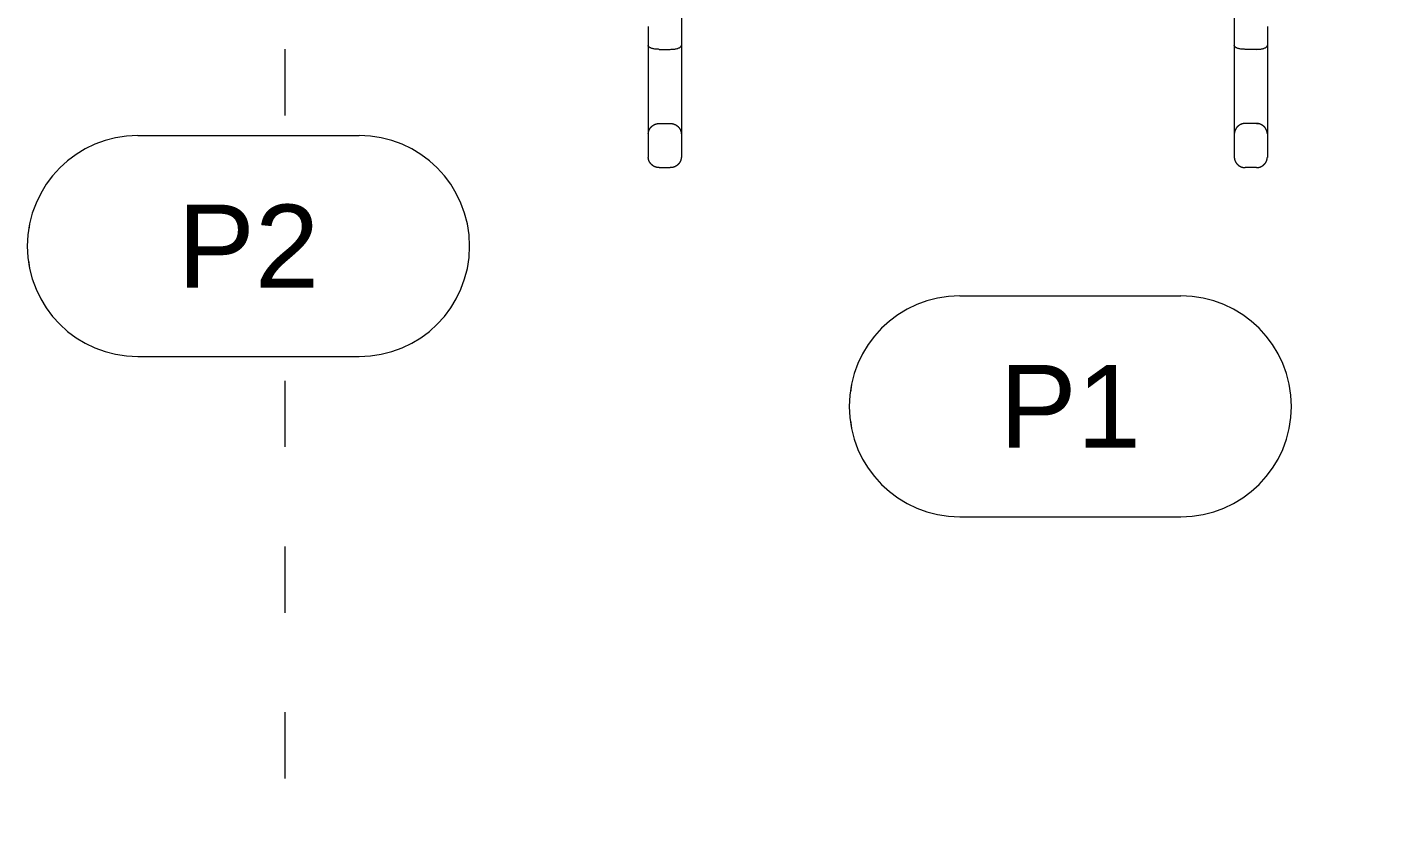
# Model space of a CAD drawing. Header units: millimetres. Extents: x 29001 to 40804, y -8833 to -5892.
# Drawn here: x 29485.8 to 29609.3, y -7893.8 to -7820.3 of the extents above; entities that cross this region are included whole.
import ezdxf
from ezdxf.enums import TextEntityAlignment as Align

# ---------------------------------------------------------------- set-up
doc = ezdxf.new("R2010")
doc.units = ezdxf.units.MM
doc.linetypes.add('ACAD_ISO03W100', pattern=[30, 12, -18])
doc.layers.get('0').update_dxf_attribs({"lineweight": 0})
for name, color, linetype, lineweight in [('wipeout', 254, 'Continuous', 0), ('xxx_Auto_Kaplama_Mermer Tarama', 45, 'Continuous', 0), ('xxx_Auto_Tefris_Tefris', 32, 'Continuous', 0), ('xxx_Auto_Yardimci_Isaret Genel', 51, 'Continuous', 0)]:
    doc.layers.add(name, color=color, linetype=linetype, lineweight=lineweight)
doc.styles.add('AUTOBAN', font='')
doc.styles.get('AUTOBAN').set_extended_font_data('Helvetica Normal Tr')

# ---------------------------------------------------------------- blocks, each defined once
blk = doc.blocks.new('TÜM LAYOOUT')
at = {"color": 240, "linetype": 'ACAD_ISO03W100', "lineweight": 0, "ltscale": 0.5, "true_color": 0xed1f24}
blk.add_lwpolyline([(364.2645170610049, -1836.449350249481), (364.2645170610049, -203.4510591060243), (888.7645140003297, -203.4510591060243)], dxfattribs=at)
blk = doc.blocks.new('xxx')
blk.add_wipeout([(-0.0038563226307764954, 0.08873120976568316), (-50.0000000000009, -2.9103830456733704e-11), (-50.00000000000818, 9.55513721065654), (-50.292762041409325, 9.139011421088071), (-50.83631307067571, 8.85902531686952), (-52.00000000000818, 8.848731940172001), (-52.67401403015992, 9.107214663308696), (-53.00000000000454, 9.755073906671896), (-52.991116387268455, 85.09641174248463), (-52.673100798657295, 85.7429005304366), (-51.50000000006276, 86.00285039969822), (-51.0000000000664, 86.00285039969822), (-50.29297322356161, 85.71052678196429), (-50.000000000059124, 85.00313718945472), (-49.90257671254312, 64.43126519254292), (-0.00784953983111622, 64.35234418897016), (-5.548456538702047e-11, 85.00313718947655), (0.29297322343608717, 85.71052678198612), (1.4999999999408773, 86.00285039973096), (2.673100798531772, 85.74290053046934), (2.67310079853541, 85.7429005304657), (2.999999999991818, 10.506697299984808), (2.674014030143557, 9.1072146633378), (1.9999999999918185, 8.845515776578395), (0.9999999999990944, 8.845515776578395), (5.777669688718617e-06, 9.847060783216875)]).dxf.layer = 'wipeout'
at = {"layer": 'xxx_Auto_Tefris_Tefris', "lineweight": 0}
for p, q in [((-52.00000000005821, 86.00285039969458), (-51.00000000006548, 86.00285039969458)), ((1.999999999941792, 86.00285039973096), (0.9999999999345164, 86.00285039973096)), ((-53.00000000005821, 82.0028503996873), (-53.00000000005821, 85.09641174247372)), ((-50.00000000005821, 84.38643533670984), (-50.00000000006548, 85.00285039976006)), ((-50.00000000005821, 84.19978380899556), (-50.00000000005093, 84.38643533241702)), ((-50.00000000006548, 84.0028503996873), (-50.00000000005821, 84.19978380914108)), ((-5.820766091346741e-11, 84.38643533674622), (-6.548361852765083e-11, 85.00285039978917)), ((-5.820766091346741e-11, 84.19978380903194), (-5.093170329928398e-11, 84.3864353324534)), ((-5.820766091346741e-11, 84.00285039973096), (-5.820766091346741e-11, 84.19978380917746)), ((2.999999999934516, 82.00285039973096), (2.999999999941792, 85.09641174251738)), ((-50.00000000005093, 83.8059169902408), (-50.00000000006548, 84.0028503996873)), ((-50.00000000005821, 83.61926546696486), (-50.00000000005093, 83.80591699038632)), ((-50.00000000005821, 83.00285039969458), (-50.00000000005821, 83.61926546267932)), ((-50.00000000005093, 74.9506425582149), (-50.00000000006548, 82.90784653966693)), ((-5.820766091346741e-11, 83.80591699027718), (-5.820766091346741e-11, 84.00285039973096)), ((-5.820766091346741e-11, 83.61926546700124), (-5.093170329928398e-11, 83.8059169904227)), ((-5.820766091346741e-11, 83.00285039973096), (-5.820766091346741e-11, 83.61926546270843)), ((-5.093170329928398e-11, 74.95064255825127), (-5.820766091346741e-11, 82.90784653970331)), ((-53.00000000005093, 75.29267719846393), (-53.00000000005821, 81.99445867279428)), ((-52.00000000005821, 82.00285039970186), (-51.00000000005821, 82.00285039970186)), ((-52.00000000005821, 82.00285039970186), (-51.00000000005821, 82.00285039970186)), ((1.999999999941792, 82.00285039973096), (0.9999999999417923, 82.00285039973096)), ((1.999999999941792, 82.00285039973096), (0.9999999999417923, 82.00285039973096)), ((2.999999999949068, 75.29267719850031), (2.999999999941792, 81.99445867283066)), ((-53.00000000005093, 73.2141687663825), (-53.00000000005093, 75.29251542394923)), ((-52.00000000005093, 75.29267719846393), (-51.00000000005821, 75.29267719846393)), ((-50.00000000004366, 60.48269443806203), (-50.00000000005093, 74.9506425582149)), ((-4.365574568510056e-11, 60.48269443809841), (-5.093170329928398e-11, 74.95064255825127)), ((1.999999999949068, 75.29267719850031), (0.9999999999490683, 75.29267719850759)), ((2.999999999949068, 73.21416876642616), (2.999999999949068, 75.2925154239856))]:
    blk.add_line(p, q, dxfattribs=at)
for centre, radius, start, end in [((-52.00000000006548, 83.00285039970186), 1.000000000010322, 259.5158770194632, 270.0000000004169), ((1.999999999949068, 83.00285039973096), 1.000000000004572, 269.9999999995831, 280.4841229805367)]:
    blk.add_arc(centre, radius, start, end, dxfattribs=at)
for points, weights, knots in [([(-52.00000000006548, 86.003423979113), (-52.19074731245928, 86.0034234613704), (-52.36809470960725, 85.93319214418443), (-52.56066948047373, 85.85692940471199), (-52.70710678123578, 85.7104467615718), (-52.85355935316329, 85.56394884363544), (-52.92978830112406, 85.3713374647632), (-52.98270971808961, 85.23883958883381), (-52.99111638726754, 85.096411742481)], [1, 0.9822808755144997, 1, 0.979214849470797, 1, 0.9792242644061876, 1, 0.9871439157579914, 1], [0, 0, 0, 0.376964006034986, 0.376964006034986, 0.7854391047036913, 0.7854391047036913, 1.193959432640638, 1.193959432640638, 1.476855742426671, 1.476855742426671, 1.476855742426671]), ([(-50.00000000005821, 85.00313718945836), (-50.00309819407266, 85.19334083114518), (-50.07021169899235, 85.3713374647632), (-50.1464406469604, 85.56394884363544), (-50.29289321888064, 85.71044676156453), (-50.4393305196354, 85.85692940473382), (-50.63190529049461, 85.93319214419171), (-50.80925268765714, 86.00342346136313), (-51.00000000006548, 86.003423979113)], [1, 0.9852205703145346, 1, 0.9792242644063381, 1, 0.9792148494709468, 1, 0.9822808755145485, 1], [0, 0, 0, 0.3766923987142272, 0.3766923987142272, 0.7852127266510827, 0.7852127266510827, 1.19368782531984, 1.19368782531984, 1.570651831354827, 1.570651831354827, 1.570651831354827]), ([(-5.820766091346741e-11, 85.00313718948019), (0.003098193956247997, 85.19334083118156), (0.0702116988832131, 85.37133746481413), (0.1464406468512607, 85.56394884367182), (0.2928932187642204, 85.71044676159363), (0.4393305195189896, 85.85692940476292), (0.6319052903854754, 85.93319214422081), (0.8092526875334443, 86.00342346140678), (0.9999999999417923, 86.0034239791421)], [1, 0.9852205703145346, 1, 0.9792242644063381, 1, 0.9792148494709468, 1, 0.9822808755145485, 1], [0, 0, 0, 0.3766923987142272, 0.3766923987142272, 0.7852127266510827, 0.7852127266510827, 1.19368782531984, 1.19368782531984, 1.570651831354827, 1.570651831354827, 1.570651831354827]), ([(1.999999999941792, 86.0034239791421), (2.190747312364692, 86.0034234613995), (2.368094709512661, 85.93319214422081), (2.560669480357319, 85.85692940475565), (2.70710678112664, 85.71044676159363), (2.8535593530396, 85.56394884367182), (2.929788301007648, 85.37133746481413), (2.982709717965918, 85.23883958885563), (2.991116387151123, 85.09641174251738)], [1, 0.9822808755144997, 1, 0.979214849470797, 1, 0.9792242644061876, 1, 0.9871439157579914, 1], [0, 0, 0, 0.376964006034986, 0.376964006034986, 0.7854391047036913, 0.7854391047036913, 1.193959432640638, 1.193959432640638, 1.476855742426671, 1.476855742426671, 1.476855742426671]), ([(-52.99105787555163, 82.9087108597596), (-52.98261058630305, 82.76658200033125), (-52.92978830112406, 82.63436333461141), (-52.85355935314874, 82.44175195574644), (-52.70710678124306, 82.29525403784646), (-52.56066948048101, 82.14877139465534), (-52.3680947096218, 82.07250865520473), (-52.190747312452, 82.00227733801148), (-52.00000000005821, 82.00227682028344)], [1, 0.9871700933550178, 1, 0.9792242644059944, 1, 0.9792148494707315, 1, 0.9822808755145506, 1], [0, 0, 0, 0.2823142881303127, 0.2823142881303127, 0.6908346160676748, 0.6908346160676748, 1.099309714736582, 1.099309714736582, 1.476273720771606, 1.476273720771606, 1.476273720771606]), ([(-51.00000000006548, 82.00227682029072), (-50.80925268764986, 82.00227733801876), (-50.63190529049461, 82.07250865520473), (-50.43933051964177, 82.14877139465534), (-50.29289321888064, 82.29525403783191), (-50.14644064695312, 82.44175195576099), (-50.07021169898508, 82.63436333461141), (-50.00309819407994, 82.8123599682367), (-50.00000000005093, 83.00256360994535)], [1, 0.9822808755144546, 1, 0.9792148494707895, 1, 0.9792242644062213, 1, 0.9852205703143819, 1], [0, 0, 0, 0.3769640060350233, 0.3769640060350233, 0.7854391047039204, 0.7854391047039204, 1.193959432641288, 1.193959432641288, 1.570651831356011, 1.570651831356011, 1.570651831356011]), ([(0.9999999999417923, 82.00227682031982), (0.8092526875407202, 82.00227733805514), (0.6319052903709235, 82.07250865522656), (0.4393305195189896, 82.14877139470627), (0.2928932187642204, 82.29525403786829), (0.1464406468367088, 82.44175195578282), (0.07021169887593715, 82.63436333466962), (0.003098193956247997, 82.81235996825853), (-5.820766091346741e-11, 83.00256360997446)], [1, 0.9822808755144546, 1, 0.9792148494707895, 1, 0.9792242644062213, 1, 0.9852205703143819, 1], [0, 0, 0, 0.3769640060350233, 0.3769640060350233, 0.7854391047039204, 0.7854391047039204, 1.193959432641288, 1.193959432641288, 1.570651831356011, 1.570651831356011, 1.570651831356011]), ([(2.991057875442493, 82.90871085979597), (2.982610586193914, 82.76658200037491), (2.929788301000372, 82.63436333464051), (2.8535593530396, 82.44175195578282), (2.70710678112664, 82.29525403786829), (2.560669480357319, 82.148771394699), (2.368094709498109, 82.07250865523383), (2.190747312334679, 82.00227733804786), (1.999999999949068, 82.00227682031982)], [1, 0.9871700933550178, 1, 0.9792242644059944, 1, 0.9792148494707315, 1, 0.9822808755145506, 1], [0, 0, 0, 0.2823142881303127, 0.2823142881303127, 0.6908346160676748, 0.6908346160676748, 1.099309714736582, 1.099309714736582, 1.476273720771606, 1.476273720771606, 1.476273720771606])]:
    blk.add_rational_spline(points, weights, degree=2, knots=knots, dxfattribs=at)
for points, weights in [([(-52.00000000004366, 75.29267719846393), (-53.00000000005093, 75.29267719845666), (-53.00000000005093, 74.95064255820762)], [1, 0.7071067811865368, 1]), ([(-51.00000000005093, 75.29267719847121), (-50.00000000004275, 75.29267719847849), (-50.00000000005821, 74.9506425582149)], [1, 0.7071067811866991, 1]), ([(0.9999999999490683, 75.29267719850759), (-3.637978807091713e-11, 75.29267719850759), (-4.365574568510056e-11, 74.95064255825855)], [1, 0.7071067811866991, 1]), ([(1.999999999949068, 75.29267719849304), (2.999999999949068, 75.29267719848576), (2.999999999949068, 74.95064255825127)], [1, 0.7071067811865368, 1])]:
    blk.add_rational_spline(points, weights, degree=2, dxfattribs=at)
blk = doc.blocks.new('MOBİLYALAR')
at = {"color": 240, "true_color": 0xed1f24, "xscale": -1, "rotation": 180}
blk.add_blockref('xxx', (450.1115735918029, -1425.160636145156), dxfattribs=at)
blk = doc.blocks.new('_TagSlot')
at = {"color": 0, "linetype": 'ByBlock', "lineweight": -2, "transparency": 16777216}
for p, q in [((-4, 4), (4, 4)), ((-4, -4), (4, -4))]:
    blk.add_line(p, q, dxfattribs=at)
for centre, start, end in [((-4, 0), 90, 270), ((4, 0), 270, 90)]:
    blk.add_arc(centre, 4, start, end, dxfattribs=at)
at = {"layer": 'xxx_Auto_Kaplama_Mermer Tarama', "color": 0, "transparency": 16777216, "style": 'AUTOBAN'}
blk.add_attdef('TAGNUMBER', text='', height=3, dxfattribs=at).set_placement((0, -1.5), align=Align.CENTER)
blk = doc.blocks.new('key planxx')
for points in [[(-1127.3046026079537, -864.8144268040705), (-1107.30460260795, -864.8144268040705), (-1103.47415170557, -865.5771303443616), (-1100.4559664476656, -867.5277140511243), (-1098.5695275792896, -869.9463199601742), (-1097.6054920477109, -872.3798314906417), (-1097.30460260795, -874.8144268040742), (-1097.9119877638404, -878.2464504622367), (-1099.8173906203374, -881.443277130682), (-1101.1711819172924, -882.7126006836188), (-1103.9477541209126, -884.2341703374732), (-1107.30460260795, -884.8144268040705), (-1128.9324276140505, -884.6810465773051), (-1131.299920479778, -883.9816202187976), (-1134.066182234612, -882.1819936312131), (-1135.2538955473938, -880.8814476350017), (-1137.1249611808053, -876.7013707620426), (-1137.103525689181, -872.8191557828541), (-1135.8007336978153, -869.5403622895137), (-1133.9383711265837, -867.331572051964), (-1130.2397945849334, -865.2548950133278)], [(-1052.9796905443327, -879.3213791484231), (-1032.979690544329, -879.3213791484231), (-1029.149239641949, -880.0840826887143), (-1026.1310543840445, -882.034666395477), (-1024.2446155156686, -884.4532723045268), (-1023.2805799840899, -886.8867838349943), (-1022.9796905443291, -889.3213791484268), (-1023.5870757002194, -892.7534028065893), (-1025.4924785567164, -895.9502294750346), (-1026.8462698536714, -897.2195530279714), (-1029.6228420572916, -898.7411226818258), (-1032.979690544329, -899.3213791484231), (-1054.6075155504295, -899.1879989216577), (-1056.975008416157, -898.4885725631502), (-1059.741270170991, -896.6889459755657), (-1060.9289834837728, -895.3883999793543), (-1062.8000491171842, -891.2083231063953), (-1062.77861362556, -887.3261081272067), (-1061.4758216341943, -884.0473146338663), (-1059.6134590629626, -881.8385243963166), (-1055.9148825213124, -879.7618473576804)]]:
    blk.add_wipeout(points)
at = {"layer": 'xxx_Auto_Yardimci_Isaret Genel', "xscale": 2.5, "yscale": 2.5, "zscale": 2.5}
for p, values in [((-1117.304602607946, -874.8144268040778), {'TAGNUMBER': 'P2'}), ((-1042.979690544325, -889.3213791484304), {'TAGNUMBER': 'P1'})]:
    blk.add_blockref('_TagSlot', p, dxfattribs=at).add_auto_attribs(values)

msp = doc.modelspace()

# ---------------------------------------------------------------- block references
at = {"color": 6}
msp.add_blockref('TÜM LAYOOUT', (29144.79192030808, -6321.79912104841), dxfattribs=at)

# ---------------------------------------------------------------- next in the draw order: block references
msp.add_blockref('MOBİLYALAR', (29144.79192030808, -6321.79912104841), dxfattribs=at)

# ---------------------------------------------------------------- next in the draw order: block references
msp.add_blockref('key planxx', (30623.05672041479, -6965.248471918879), dxfattribs=at)

doc.saveas('drawing.dxf')
